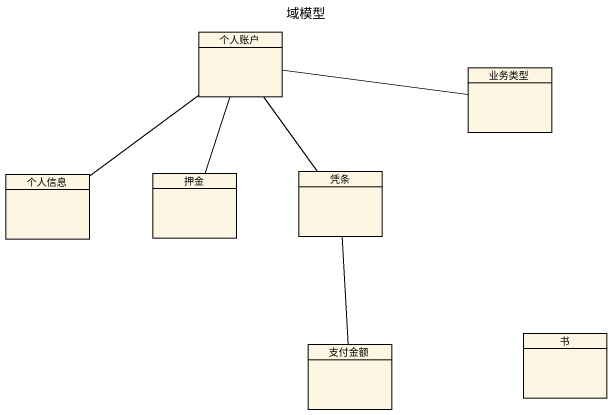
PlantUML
@startuml
title 域模型
hide circle
hide empty members
class 个人账户
class 业务类型
class 个人信息
class 押金
class 凭条
class 书
class 支付金额
个人账户 -right- 业务类型
个人账户 -- 个人信息
个人账户 -- 押金
个人账户 -- 凭条
凭条 -- 支付金额
@enduml
